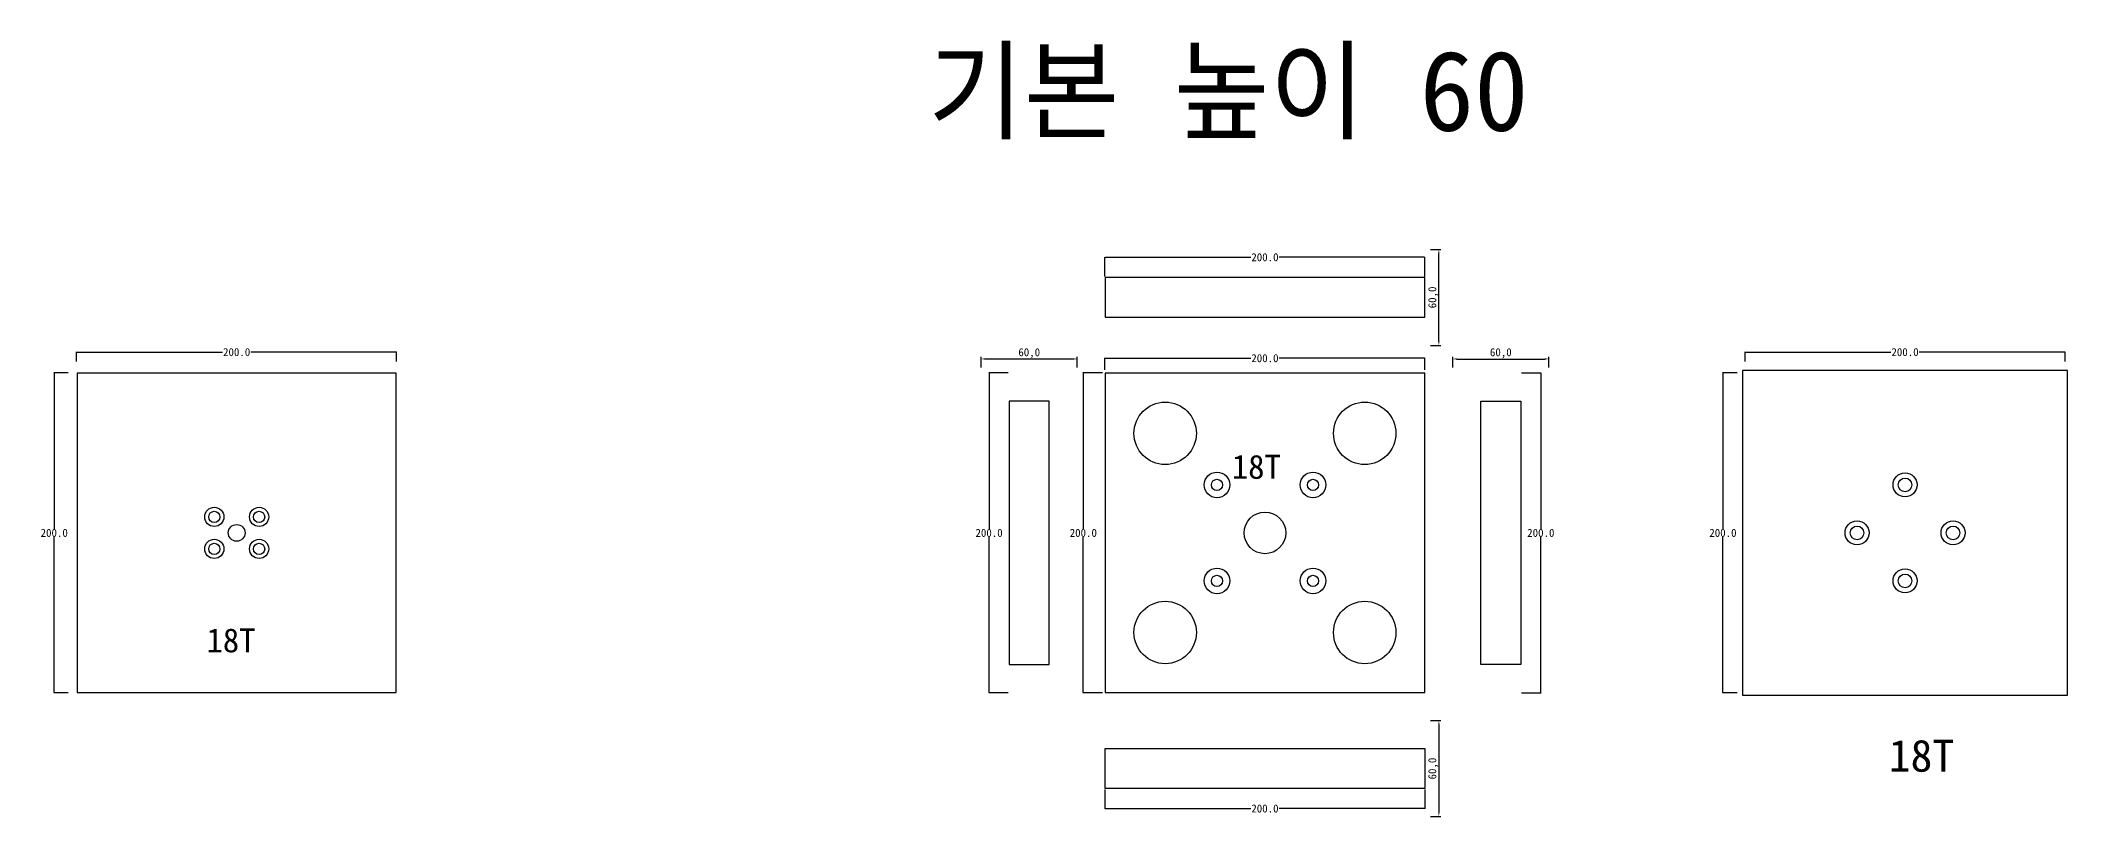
# Model space of a CAD drawing. Header units: millimetres. Extents: x 422 to 2961, y 307 to 808.
# Drawn here: x 1695 to 2961, y 323 to 808 of the extents above; entities that cross this region are included whole.
import ezdxf

# ---------------------------------------------------------------- set-up
doc = ezdxf.new("R2010")
doc.units = ezdxf.units.MM
for name, color, linetype in [('TEXT', 7, 'Continuous'), ('볼트 구멍', 7, 'Continuous'), ('치구', 7, 'Continuous'), ('치수', 7, 'Continuous')]:
    doc.layers.add(name, color=color, linetype=linetype)
doc.dimstyles.new('ISO-25', dxfattribs={"dimtxt": 2.5, "dimasz": 2.5, "dimexe": 1.25, "dimexo": 0.625, "dimtad": 1, "dimtxsty": 'Standard', "dimcen": 2.5, "dimadec": 0, "dimazin": 0, "dimtfac": 1, "dimtmove": 0, "dimatfit": 3, "dimfxl": 0, "dimarcsym": 0})
doc.dimstyles.get("Standard").update_dxf_attribs({"dimtxt": 7, "dimasz": 0.18, "dimexe": 0.18, "dimexo": 0.0625, "dimgap": 0.09, "dimtad": 0, "dimtih": 1, "dimtoh": 1, "dimdec": 1, "dimzin": 0, "dimdsep": 46, "dimtxsty": 'Standard', "dimcen": 0.09, "dimadec": 0, "dimazin": 0, "dimtfac": 1, "dimtdec": 1, "dimtofl": 0, "dimtmove": 0, "dimatfit": 3, "dimfxl": 0, "dimtolj": 1, "dimtzin": 0, "dimarcsym": 0})

# ---------------------------------------------------------------- blocks, each defined once
blk = doc.blocks.new('*D62')
at = {"layer": 'Defpoints', "color": 0}
for p in [(2959.9, 613.4), (2759.9, 607.5), (2959.9, 607.5)]:
    blk.add_point(p, dxfattribs=at)
at = {"layer": '치수', "color": 0, "lineweight": -2}
for p, q in [((2759.9, 607.6), (2759.9, 613.6)), ((2760.1, 613.4), (2851.1, 613.4)), ((2959.7, 613.4), (2868.8, 613.4)), ((2959.9, 607.6), (2959.9, 613.6))]:
    blk.add_line(p, q, dxfattribs=at)
at = {"layer": '치수', "color": 0}
for points in [[(2760.1, 613.4), (2760.1, 613.4), (2759.9, 613.4)], [(2959.7, 613.4), (2959.7, 613.4), (2959.9, 613.4)]]:
    blk.add_solid(points, dxfattribs=at)
at = {"layer": '치수', "color": 0, "insert": (2859.9, 613.4), "char_height": 5, "attachment_point": 5}
blk.add_mtext('\\A1;200.0', dxfattribs=at)
blk = doc.blocks.new('*D73')
at = {"layer": 'Defpoints', "color": 0}
for p in [(2562.6, 383.1), (2562.6, 323.1), (2568.6, 323.1)]:
    blk.add_point(p, dxfattribs=at)
at = {"layer": '치수', "color": 0, "lineweight": -2}
for p, q in [((2563.3, 383.1), (2569.9, 383.1)), ((2568.6, 380.6), (2568.6, 325.6)), ((2563.3, 323.1), (2569.9, 323.1))]:
    blk.add_line(p, q, dxfattribs=at)
at = {"layer": '치수', "color": 0}
for points in [[(2568.2, 380.6), (2569, 380.6), (2568.6, 383.1)], [(2568.2, 325.6), (2569, 325.6), (2568.6, 323.1)]]:
    blk.add_solid(points, dxfattribs=at)
at = {"layer": '치수', "color": 0, "insert": (2565.1, 353.1), "char_height": 5, "attachment_point": 5, "rotation": 90}
blk.add_mtext('60,0', dxfattribs=at)
blk = doc.blocks.new('*D74')
at = {"layer": 'Defpoints', "color": 0}
for p in [(2359.9, 340.2), (2559.9, 340.2), (2359.9, 328.1)]:
    blk.add_point(p, dxfattribs=at)
at = {"layer": '치수', "color": 0, "lineweight": -2}
for p, q in [((2359.9, 340.1), (2359.9, 327.9)), ((2559.9, 340.1), (2559.9, 327.9)), ((2360.1, 328.1), (2451.1, 328.1)), ((2559.7, 328.1), (2468.8, 328.1))]:
    blk.add_line(p, q, dxfattribs=at)
at = {"layer": '치수', "color": 0}
for points in [[(2360.1, 328.2), (2360.1, 328.1), (2359.9, 328.1)], [(2559.7, 328.2), (2559.7, 328.1), (2559.9, 328.1)]]:
    blk.add_solid(points, dxfattribs=at)
at = {"layer": '치수', "color": 0, "insert": (2459.9, 328.1), "char_height": 5, "attachment_point": 5}
blk.add_mtext('\\A1;200.0', dxfattribs=at)
blk = doc.blocks.new('*D77')
at = {"layer": 'Defpoints', "color": 0}
for p in [(1712.2, 600.4), (1703.3, 400.4), (1712.2, 400.4)]:
    blk.add_point(p, dxfattribs=at)
at = {"layer": '치수', "color": 0, "lineweight": -2}
for p, q in [((1712.1, 600.4), (1703.1, 600.4)), ((1703.3, 600.2), (1703.3, 503)), ((1703.3, 400.6), (1703.3, 497.8)), ((1712.1, 400.4), (1703.1, 400.4))]:
    blk.add_line(p, q, dxfattribs=at)
at = {"layer": '치수', "color": 0}
for points in [[(1703.2, 600.2), (1703.3, 600.2), (1703.3, 600.4)], [(1703.2, 400.6), (1703.3, 400.6), (1703.3, 400.4)]]:
    blk.add_solid(points, dxfattribs=at)
at = {"layer": '치수', "color": 0, "insert": (1703.3, 500.4), "char_height": 5, "attachment_point": 5}
blk.add_mtext('\\A1;200.0', dxfattribs=at)
blk = doc.blocks.new('*D78')
at = {"layer": 'Defpoints', "color": 0}
for p in [(1917.3, 613.4), (1717.3, 607.5), (1917.3, 607.5)]:
    blk.add_point(p, dxfattribs=at)
at = {"layer": '치수', "color": 0, "lineweight": -2}
for p, q in [((1717.3, 607.6), (1717.3, 613.6)), ((1717.5, 613.4), (1808.5, 613.4)), ((1917.1, 613.4), (1826.2, 613.4)), ((1917.3, 607.6), (1917.3, 613.6))]:
    blk.add_line(p, q, dxfattribs=at)
at = {"layer": '치수', "color": 0}
for points in [[(1717.5, 613.4), (1717.5, 613.4), (1717.3, 613.4)], [(1917.1, 613.4), (1917.1, 613.4), (1917.3, 613.4)]]:
    blk.add_solid(points, dxfattribs=at)
at = {"layer": '치수', "color": 0, "insert": (1817.3, 613.4), "char_height": 5, "attachment_point": 5}
blk.add_mtext('\\A1;200.0', dxfattribs=at)
blk = doc.blocks.new('*D79')
at = {"layer": 'Defpoints', "color": 0}
for p in [(2359.9, 672.7), (2359.9, 660.6), (2559.9, 660.6)]:
    blk.add_point(p, dxfattribs=at)
at = {"layer": '치수', "color": 0, "lineweight": -2}
for p, q in [((2359.9, 660.7), (2359.9, 672.8)), ((2360.1, 672.7), (2451.1, 672.7)), ((2559.7, 672.7), (2468.8, 672.7)), ((2559.9, 660.7), (2559.9, 672.8))]:
    blk.add_line(p, q, dxfattribs=at)
at = {"layer": '치수', "color": 0}
for points in [[(2360.1, 672.7), (2360.1, 672.6), (2359.9, 672.7)], [(2559.7, 672.7), (2559.7, 672.6), (2559.9, 672.7)]]:
    blk.add_solid(points, dxfattribs=at)
at = {"layer": '치수', "color": 0, "insert": (2459.9, 672.7), "char_height": 5, "attachment_point": 5}
blk.add_mtext('\\A1;200.0', dxfattribs=at)
blk = doc.blocks.new('*D80')
at = {"layer": 'Defpoints', "color": 0}
for p in [(2559.9, 609.6), (2359.9, 602.2), (2559.9, 602.2)]:
    blk.add_point(p, dxfattribs=at)
at = {"layer": '치수', "color": 0, "lineweight": -2}
for p, q in [((2359.9, 602.3), (2359.9, 609.8)), ((2360.1, 609.6), (2451.1, 609.6)), ((2559.7, 609.6), (2468.8, 609.6)), ((2559.9, 602.3), (2559.9, 609.8))]:
    blk.add_line(p, q, dxfattribs=at)
at = {"layer": '치수', "color": 0}
for points in [[(2360.1, 609.6), (2360.1, 609.6), (2359.9, 609.6)], [(2559.7, 609.6), (2559.7, 609.6), (2559.9, 609.6)]]:
    blk.add_solid(points, dxfattribs=at)
at = {"layer": '치수', "color": 0, "insert": (2459.9, 609.6), "char_height": 5, "attachment_point": 5}
blk.add_mtext('\\A1;200.0', dxfattribs=at)
blk = doc.blocks.new('*D81')
at = {"layer": 'Defpoints', "color": 0}
for p in [(2358.4, 600.4), (2346.4, 400.4), (2358.4, 400.4)]:
    blk.add_point(p, dxfattribs=at)
at = {"layer": '치수', "color": 0, "lineweight": -2}
for p, q in [((2358.4, 600.4), (2346.2, 600.4)), ((2346.4, 600.2), (2346.4, 503)), ((2346.4, 400.6), (2346.4, 497.8)), ((2358.4, 400.4), (2346.2, 400.4))]:
    blk.add_line(p, q, dxfattribs=at)
at = {"layer": '치수', "color": 0}
for points in [[(2346.4, 600.2), (2346.4, 600.2), (2346.4, 600.4)], [(2346.4, 400.6), (2346.4, 400.6), (2346.4, 400.4)]]:
    blk.add_solid(points, dxfattribs=at)
at = {"layer": '치수', "color": 0, "insert": (2346.4, 500.4), "char_height": 5, "attachment_point": 5}
blk.add_mtext('\\A1;200.0', dxfattribs=at)
blk = doc.blocks.new('*D82')
at = {"layer": 'Defpoints', "color": 0}
for p in [(2299.6, 600.4), (2287.5, 400.4), (2299.6, 400.4)]:
    blk.add_point(p, dxfattribs=at)
at = {"layer": '치수', "color": 0, "lineweight": -2}
for p, q in [((2299.5, 600.4), (2287.4, 600.4)), ((2287.5, 600.2), (2287.5, 503)), ((2287.5, 400.6), (2287.5, 497.8)), ((2299.5, 400.4), (2287.4, 400.4))]:
    blk.add_line(p, q, dxfattribs=at)
at = {"layer": '치수', "color": 0}
for points in [[(2287.5, 600.2), (2287.6, 600.2), (2287.5, 600.4)], [(2287.5, 400.6), (2287.6, 400.6), (2287.5, 400.4)]]:
    blk.add_solid(points, dxfattribs=at)
at = {"layer": '치수', "color": 0, "insert": (2287.5, 500.4), "char_height": 5, "attachment_point": 5}
blk.add_mtext('\\A1;200.0', dxfattribs=at)
blk = doc.blocks.new('*D83')
at = {"layer": 'Defpoints', "color": 0}
for p in [(2282.6, 609.1), (2282.6, 603.2), (2342.6, 603.2)]:
    blk.add_point(p, dxfattribs=at)
at = {"layer": '치수', "color": 0, "lineweight": -2}
for p, q in [((2282.6, 603.8), (2282.6, 610.4)), ((2340.1, 609.1), (2285.1, 609.1)), ((2342.6, 603.8), (2342.6, 610.4))]:
    blk.add_line(p, q, dxfattribs=at)
at = {"layer": '치수', "color": 0}
for points in [[(2285.1, 609.6), (2285.1, 608.7), (2282.6, 609.1)], [(2340.1, 609.6), (2340.1, 608.7), (2342.6, 609.1)]]:
    blk.add_solid(points, dxfattribs=at)
at = {"layer": '치수', "color": 0, "insert": (2312.6, 612.7), "char_height": 5, "attachment_point": 5}
blk.add_mtext('60,0', dxfattribs=at)
blk = doc.blocks.new('*D84')
at = {"layer": 'Defpoints', "color": 0}
for p in [(2620.2, 600.4), (2620.2, 400.4), (2632.3, 400.4)]:
    blk.add_point(p, dxfattribs=at)
at = {"layer": '치수', "color": 0, "lineweight": -2}
for p, q in [((2620.3, 600.4), (2632.5, 600.4)), ((2632.3, 600.2), (2632.3, 503)), ((2632.3, 400.6), (2632.3, 497.8)), ((2620.3, 400.4), (2632.5, 400.4))]:
    blk.add_line(p, q, dxfattribs=at)
at = {"layer": '치수', "color": 0}
for points in [[(2632.2, 600.2), (2632.3, 600.2), (2632.3, 600.4)], [(2632.2, 400.6), (2632.3, 400.6), (2632.3, 400.4)]]:
    blk.add_solid(points, dxfattribs=at)
at = {"layer": '치수', "color": 0, "insert": (2632.3, 500.4), "char_height": 5, "attachment_point": 5}
blk.add_mtext('\\A1;200.0', dxfattribs=at)
blk = doc.blocks.new('*D85')
at = {"layer": 'Defpoints', "color": 0}
for p in [(2755, 600.4), (2746.1, 400.4), (2755, 400.4)]:
    blk.add_point(p, dxfattribs=at)
at = {"layer": '치수', "color": 0, "lineweight": -2}
for p, q in [((2755, 600.4), (2745.9, 600.4)), ((2746.1, 600.2), (2746.1, 503)), ((2746.1, 400.6), (2746.1, 497.8)), ((2755, 400.4), (2745.9, 400.4))]:
    blk.add_line(p, q, dxfattribs=at)
at = {"layer": '치수', "color": 0}
for points in [[(2746.1, 600.2), (2746.1, 600.2), (2746.1, 600.4)], [(2746.1, 400.6), (2746.1, 400.6), (2746.1, 400.4)]]:
    blk.add_solid(points, dxfattribs=at)
at = {"layer": '치수', "color": 0, "insert": (2746.1, 500.4), "char_height": 5, "attachment_point": 5}
blk.add_mtext('\\A1;200.0', dxfattribs=at)
blk = doc.blocks.new('*D86')
at = {"layer": 'Defpoints', "color": 0}
for p in [(2637.3, 609.1), (2577.3, 603.2), (2637.3, 603.2)]:
    blk.add_point(p, dxfattribs=at)
at = {"layer": '치수', "color": 0, "lineweight": -2}
for p, q in [((2577.3, 603.8), (2577.3, 610.4)), ((2579.8, 609.1), (2634.8, 609.1)), ((2637.3, 603.8), (2637.3, 610.4))]:
    blk.add_line(p, q, dxfattribs=at)
at = {"layer": '치수', "color": 0}
for points in [[(2579.8, 609.6), (2579.8, 608.7), (2577.3, 609.1)], [(2634.8, 609.6), (2634.8, 608.7), (2637.3, 609.1)]]:
    blk.add_solid(points, dxfattribs=at)
at = {"layer": '치수', "color": 0, "insert": (2607.3, 612.7), "char_height": 5, "attachment_point": 5}
blk.add_mtext('60,0', dxfattribs=at)
blk = doc.blocks.new('*D87')
at = {"layer": 'Defpoints', "color": 0}
for p in [(2562.6, 677.6), (2568.6, 677.6), (2562.6, 617.6)]:
    blk.add_point(p, dxfattribs=at)
at = {"layer": '치수', "color": 0, "lineweight": -2}
for p, q in [((2563.3, 677.6), (2569.9, 677.6)), ((2568.6, 620.1), (2568.6, 675.1)), ((2563.3, 617.6), (2569.9, 617.6))]:
    blk.add_line(p, q, dxfattribs=at)
at = {"layer": '치수', "color": 0}
for points in [[(2568.2, 675.1), (2569, 675.1), (2568.6, 677.6)], [(2568.2, 620.1), (2569, 620.1), (2568.6, 617.6)]]:
    blk.add_solid(points, dxfattribs=at)
at = {"layer": '치수', "color": 0, "insert": (2565.1, 647.6), "char_height": 5, "attachment_point": 5, "rotation": 90}
blk.add_mtext('60,0', dxfattribs=at)

msp = doc.modelspace()

# ---------------------------------------------------------------- linework, layer by layer
at = {"layer": '볼트 구멍', "color": 3}
for centre, radius in [((2429.91, 530.4), 8), ((2489.91, 530.4), 8), ((2859.91, 530.4), 4.25), ((1803.32, 510.4), 3.5), ((1831.32, 510.4), 3.5), ((2459.91, 500.4), 13), ((1817.32, 500.4), 5.25), ((2829.91, 500.4), 4.25), ((2889.91, 500.4), 4.25), ((1803.32, 490.4), 3.5), ((1831.32, 490.4), 3.5), ((2429.91, 470.4), 8), ((2489.91, 470.4), 8), ((2859.91, 470.4), 4.25)]:
    msp.add_circle(centre, radius, dxfattribs=at)
at = {"layer": '볼트 구멍', "color": 1}
for centre, radius in [((2429.91, 530.4), 3.5), ((2489.91, 530.4), 3.5), ((2459.91, 500.4), 13), ((2429.91, 470.4), 3.5), ((2489.91, 470.4), 3.5)]:
    msp.add_circle(centre, radius, dxfattribs=at)
at = {"layer": '볼트 구멍', "color": 6}
for centre, radius in [((2859.91, 530.4), 7.5), ((1803.32, 510.4), 6), ((1831.32, 510.4), 6), ((2829.91, 500.4), 7.5), ((2889.91, 500.4), 7.5), ((1803.32, 490.4), 6), ((1831.32, 490.4), 6), ((2859.91, 470.4), 7.5)]:
    msp.add_circle(centre, radius, dxfattribs=at)
at = {"layer": '치구'}
for points in [[(2559.76, 635.15), (2559.76, 660.15), (2360.06, 660.15), (2360.06, 635.15)], [(1717.57, 600.15), (1717.57, 400.65), (1917.07, 400.65), (1917.07, 600.15)], [(2360.06, 600.15), (2360.06, 400.65), (2559.76, 400.65), (2559.76, 600.15)], [(2758.41, 601.9), (2758.41, 398.9), (2961.41, 398.9), (2961.41, 601.9)], [(2325.06, 582.75), (2300.06, 582.75), (2300.06, 418.05), (2325.06, 418.05)], [(2594.76, 582.75), (2619.76, 582.75), (2619.76, 418.05), (2594.76, 418.05)], [(2559.76, 365.65), (2559.76, 340.65), (2360.06, 340.65), (2360.06, 365.65)]]:
    msp.add_lwpolyline(points, close=True, dxfattribs=at)
for centre in [(2397.56, 562.65), (2522.26, 562.65), (2397.56, 438.15), (2522.26, 438.15)]:
    msp.add_circle(centre, 19.5, dxfattribs=at)

# ---------------------------------------------------------------- texts
at = {"layer": 'TEXT'}
msp.add_text('기본 높이 60', height=50, dxfattribs=at).set_placement((2249.36, 751.77))
at = {"layer": 'TEXT', "color": 1}
for height, p in [(15, (2439.23, 534.22)), (15, (1798.48, 425.75)), (20, (2849.77, 351.16))]:
    msp.add_text('18T', height=height, dxfattribs=at).set_placement(p)

# ---------------------------------------------------------------- dimensions: what is measured, and where the dimension line sits
at = {"layer": '치수', "color": 4}
for base, p1, p2, dimstyle, override, picture, middle in [((2359.91, 672.66), (2559.91, 660.59), (2359.91, 660.59), 'Standard', {"dimtxt": 5}, '*D79', (2459.91, 672.66)), ((1917.32, 613.39), (1717.32, 607.5), (1917.32, 607.5), 'Standard', {"dimtxt": 5}, '*D78', (1817.32, 613.39)), ((2559.91, 609.62), (2359.91, 602.22), (2559.91, 602.22), 'Standard', {"dimtxt": 5}, '*D80', (2459.91, 609.62)), ((2637.26, 609.14), (2577.26, 603.15), (2637.26, 603.15), 'ISO-25', {"dimtxt": 5, "dimdec": 1, "dimzin": 0, "dimtdec": 1}, '*D86', (2607.26, 612.68)), ((2959.91, 613.39), (2759.91, 607.5), (2959.91, 607.5), 'Standard', {"dimtxt": 5}, '*D62', (2859.91, 613.39)), ((2359.91, 328.13), (2559.91, 340.2), (2359.91, 340.2), 'Standard', {"dimtxt": 5}, '*D74', (2459.91, 328.13))]:
    dim = msp.add_linear_dim(base=base, p1=p1, p2=p2, dimstyle=dimstyle, override=override, dxfattribs=at)
    dim.commit()
    dim.dimension.update_dxf_attribs({"geometry": picture, "text_midpoint": middle})
for base, p1, p2, angle, dimstyle, override, picture, middle in [((2568.62, 677.65), (2562.63, 617.65), (2562.63, 677.65), 90, 'ISO-25', {"dimtxt": 5, "dimdec": 1, "dimzin": 0, "dimtdec": 1}, '*D87', (2565.08, 647.65)), ((2282.56, 609.14), (2342.56, 603.15), (2282.56, 603.15), 180, 'ISO-25', {"dimtxt": 5, "dimdec": 1, "dimzin": 0, "dimtdec": 1}, '*D83', (2312.56, 612.68)), ((1703.27, 400.4), (1712.17, 600.4), (1712.17, 400.4), 90, 'Standard', {"dimtxt": 5}, '*D77', (1703.27, 500.4)), ((2287.54, 400.4), (2299.61, 600.4), (2299.61, 400.4), 90, 'Standard', {"dimtxt": 5}, '*D82', (2287.54, 500.4)), ((2346.38, 400.4), (2358.45, 600.4), (2358.45, 400.4), 90, 'Standard', {"dimtxt": 5}, '*D81', (2346.38, 500.4)), ((2632.28, 400.4), (2620.21, 600.4), (2620.21, 400.4), 90, 'Standard', {"dimtxt": 5}, '*D84', (2632.28, 500.4)), ((2746.11, 400.4), (2755.02, 600.4), (2755.02, 400.4), 90, 'Standard', {"dimtxt": 5}, '*D85', (2746.11, 500.4)), ((2568.62, 323.15), (2562.63, 383.15), (2562.63, 323.15), 270, 'ISO-25', {"dimtxt": 5, "dimdec": 1, "dimzin": 0, "dimtdec": 1}, '*D73', (2565.08, 353.15))]:
    dim = msp.add_linear_dim(base=base, p1=p1, p2=p2, angle=angle, dimstyle=dimstyle, override=override, dxfattribs=at)
    dim.commit()
    dim.dimension.update_dxf_attribs({"geometry": picture, "text_midpoint": middle})

doc.saveas('drawing.dxf')
